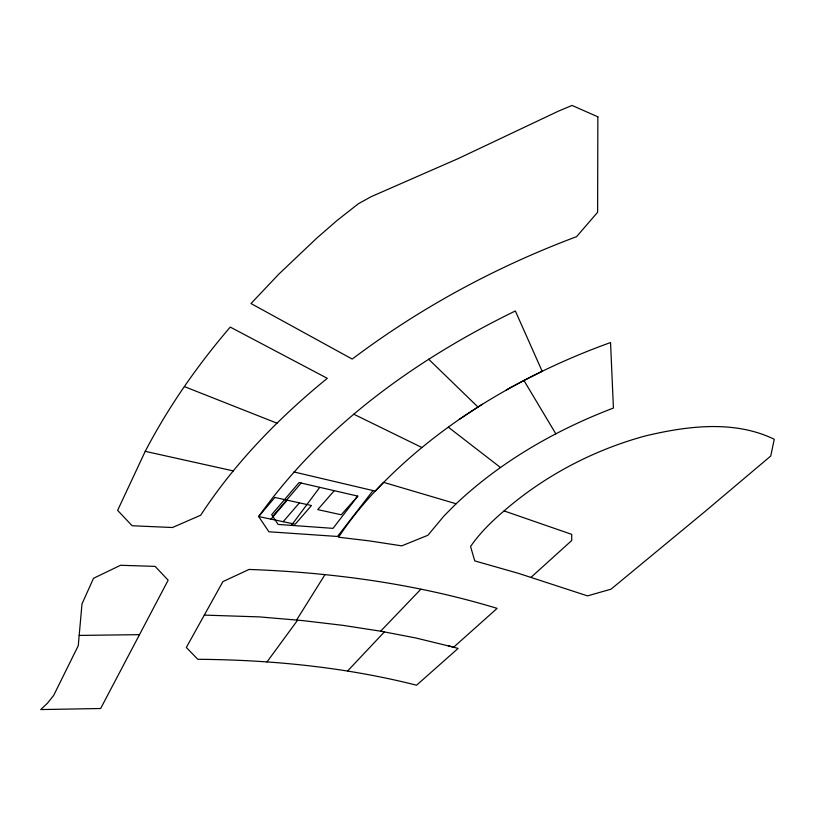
<?xml version="1.0" encoding="UTF-8"?>
<svg xmlns="http://www.w3.org/2000/svg" width="815" height="815" viewBox="0 0 815 815"><rect width="100%" height="100%" fill="white"/><g stroke="black" fill="none" stroke-linecap="round" stroke-linejoin="round"><path stroke-width="1.22" d="M79.177 635.425L78.281 645.663L53.688 695.389L47.586 703.08L40.75 709.57L100.642 708.51L168.155 580.188L155.115 566.384L120.569 565.274L93.521 578.293L81.999 603.915L79.177 635.425L139.477 634.651M145.233 451.337C168.511 406.756 197.515 365.242 230.248 327.09L327.284 378.323C278.985 417.677 234.863 462.94 200.684 515.223L172.434 527.519L132.122 525.746L117.625 510.373L145.233 451.337L233.334 470.917M204.31 615.101L222.903 581.604L249.074 569.441C332.846 572.476 416.791 583.958 497.119 608.377L453.649 647.202L415.884 637.992L380.646 631.197L342.86 625.339L302.457 620.572L259.547 616.904L204.31 615.101L186.329 647.467L197.8 659.294C271.324 659.844 345.163 667.108 416.557 685.211L458.081 648.414L448.464 645.806M296.589 620.052L325.032 574.544M266.974 661.963L297.628 620.144M291.413 525.38L319.755 487.339M357.785 496.121L333.029 528.354L278.109 524.432L271.68 514.673L299.085 482.562L357.785 496.121L341.24 514.774L317.738 509.609L334.262 490.691M373.026 490.579L337.512 536.464L268.899 531.777L258.661 516.547C323.137 425.817 416.2 359.262 515.345 310.973L542.199 371.345C480.361 401.347 422.435 440.834 375.277 491.109L293.889 471.936M272.75 516.292L301.163 483.04M270.988 519.145L287.206 500.166M283.172 521.702L299.411 502.855M347.598 670.99L384.374 631.931M380.646 631.197L420.815 589.255M456.105 503.772L444.144 515.803L427.895 535.272L401.734 545.856L369.368 540.895L338.571 537.217C351.611 517.413 366.964 499.238 383.58 482.348L456.105 503.772C501.215 461.351 555.759 430.014 613.42 408.04L610.547 342.555C574.555 355.411 539.754 371.396 506.339 389.906M530.901 577.438L571.723 540.518L571.723 534.365L504.067 510.913C491.628 521.498 479.862 533 470.561 546.508L474.758 560.893L518.748 573.444L587.534 595.887L611.046 589.164L705.169 511.382L770.745 456.023L774.25 439.265C734.081 419.796 686.882 425.98 644.971 436.035C593.279 450.155 544.573 475.777 504.067 510.913M459.365 419.287L482.266 404.25M184.394 386.595L277.039 423.209M353.761 414.193L421.915 447.527M448.403 427.243L500.502 467.515M428.649 359.211L477.987 407.052M523.974 380.524L555.85 433.886M597.853 116.82L597.619 212.277L576.562 236.666C496.437 266.648 420.571 307.571 352.212 359.069L251 303.537L278.832 274.135L316.607 238.286L336.901 220.61L358.478 203.668L371.253 196.639L458.488 158.456L558.642 111.044L572.048 105.43L597.853 116.82M274.859 497.435L258.65 516.547L295.213 524.228L311.473 505.524L274.859 497.435"/></g></svg>
